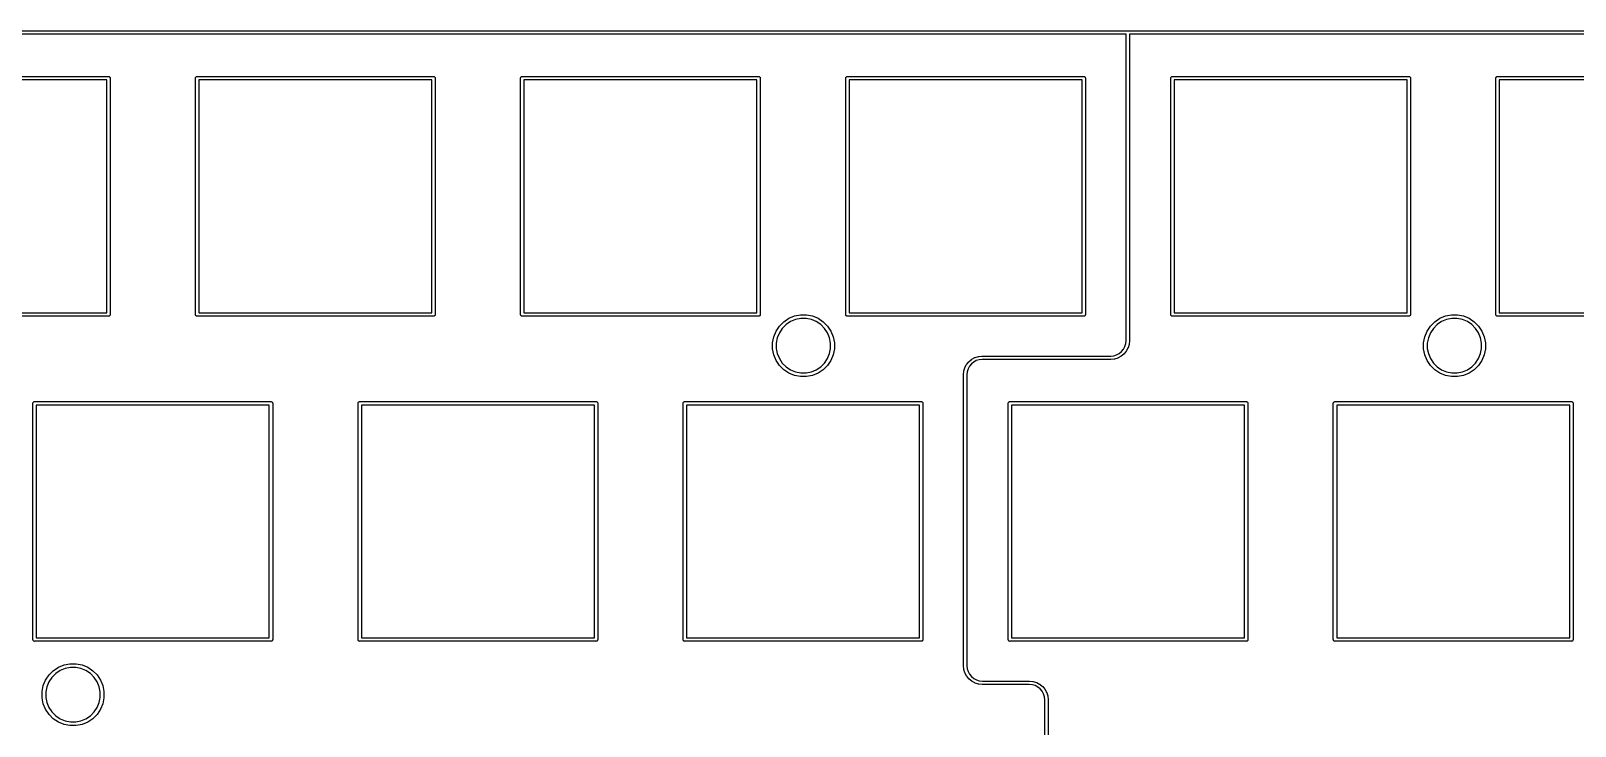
# Model space of a CAD drawing. Header units: centimetres. Extents: x -0.1 to 30.4, y -9.4 to 0.1.
# Drawn here: x 8.7 to 17.75, y -3.95 to 0.13 of the extents above; entities that cross this region are included whole.
import ezdxf

# ---------------------------------------------------------------- set-up
doc = ezdxf.new("R2010")
doc.units = ezdxf.units.CM
doc.header["$MEASUREMENT"] = 0
doc.layers.add('KeyboardPlate v1_BLACK', color=7, linetype='Continuous')

msp = doc.modelspace()

# ---------------------------------------------------------------- linework, layer by layer
at = {"layer": 'KeyboardPlate v1_BLACK'}
for p, q in [((15.1183, 0.10712), (0.283106, 0.10712)), ((0.283205, 0.12712), (15.1278, 0.12712)), ((15.1183, -1.68782), (15.1183, 0.10712)), ((15.1278, 0.12712), (15.1283, 0.127168)), ((15.1283, 0.127168), (15.1288, 0.12712)), ((15.1288, 0.12712), (29.9777, 0.12712)), ((29.9778, 0.10712), (15.1383, 0.10712)), ((15.1383, 0.10712), (15.1383, -1.6888)), ((7.77089, -0.14035), (9.15481, -0.14035)), ((9.1453, -0.16035), (7.7804, -0.16035)), ((9.1453, -1.52525), (9.1453, -0.16035)), ((9.15481, -0.14035), (9.1553, -0.140302)), ((9.1553, -0.140302), (9.15579, -0.14035)), ((9.15579, -0.14035), (9.15726, -0.140495)), ((9.15726, -0.140495), (9.15915, -0.141067)), ((9.15915, -0.141067), (9.16089, -0.141995)), ((9.16089, -0.141995), (9.16241, -0.143245)), ((9.16241, -0.143245), (9.16366, -0.144768)), ((9.16366, -0.144768), (9.16459, -0.146505)), ((9.16459, -0.146505), (9.16516, -0.14839)), ((9.16516, -0.14839), (9.16535, -0.15035)), ((9.16535, -0.15035), (9.1653, -0.15084)), ((9.1653, -0.15084), (9.1653, -1.53476)), ((9.66536, -0.15035), (9.66555, -0.14839)), ((9.6654, -0.150841), (9.66536, -0.15035)), ((9.6654, -1.53476), (9.6654, -0.150841)), ((9.66555, -0.14839), (9.66612, -0.146505)), ((9.66612, -0.146505), (9.66705, -0.144768)), ((9.66705, -0.144768), (9.6683, -0.143245)), ((9.6683, -0.143245), (9.66982, -0.141995)), ((9.66982, -0.141995), (9.67156, -0.141067)), ((9.67156, -0.141067), (9.67344, -0.140495)), ((9.67344, -0.140495), (9.67491, -0.14035)), ((9.67491, -0.14035), (9.6754, -0.140302)), ((9.6754, -0.140302), (9.67589, -0.14035)), ((9.67589, -0.14035), (11.0598, -0.14035)), ((11.0503, -0.16035), (9.6854, -0.16035)), ((9.6854, -0.16035), (9.6854, -1.52525)), ((11.0503, -1.52525), (11.0503, -0.16035)), ((11.0598, -0.14035), (11.0603, -0.140302)), ((11.0603, -0.140302), (11.0608, -0.14035)), ((11.0608, -0.14035), (11.0623, -0.140495)), ((11.0623, -0.140495), (11.0641, -0.141067)), ((11.0641, -0.141067), (11.0659, -0.141995)), ((11.0659, -0.141995), (11.0674, -0.143245)), ((11.0674, -0.143245), (11.0687, -0.144768)), ((11.0687, -0.144768), (11.0696, -0.146505)), ((11.0696, -0.146505), (11.0702, -0.14839)), ((11.0702, -0.14839), (11.0704, -0.15035)), ((11.0704, -0.15035), (11.0703, -0.15084)), ((11.0703, -0.15084), (11.0703, -1.53476)), ((11.5704, -0.15035), (11.5705, -0.14839)), ((11.5704, -0.150841), (11.5704, -0.15035)), ((11.5704, -1.53476), (11.5704, -0.150841)), ((11.5705, -0.14839), (11.5711, -0.146505)), ((11.5711, -0.146505), (11.572, -0.144768)), ((11.572, -0.144768), (11.5733, -0.143245)), ((11.5733, -0.143245), (11.5748, -0.141995)), ((11.5748, -0.141995), (11.5766, -0.141067)), ((11.5766, -0.141067), (11.5784, -0.140495)), ((11.5784, -0.140495), (11.5799, -0.14035)), ((11.5799, -0.14035), (11.5804, -0.140302)), ((11.5804, -0.140302), (11.5809, -0.14035)), ((11.5809, -0.14035), (12.9648, -0.14035)), ((12.9553, -0.16035), (11.5904, -0.16035)), ((11.5904, -0.16035), (11.5904, -1.52525)), ((12.9553, -1.52525), (12.9553, -0.16035)), ((12.9648, -0.14035), (12.9653, -0.140302)), ((12.9653, -0.140302), (12.9658, -0.14035)), ((12.9658, -0.14035), (12.9673, -0.140495)), ((12.9673, -0.140495), (12.9691, -0.141067)), ((12.9691, -0.141067), (12.9709, -0.141995)), ((12.9709, -0.141995), (12.9724, -0.143245)), ((12.9724, -0.143245), (12.9737, -0.144768)), ((12.9737, -0.144768), (12.9746, -0.146505)), ((12.9746, -0.146505), (12.9752, -0.14839)), ((12.9752, -0.14839), (12.9754, -0.15035)), ((12.9754, -0.15035), (12.9753, -0.15084)), ((12.9753, -0.15084), (12.9753, -1.53476)), ((13.4754, -0.15035), (13.4755, -0.14839)), ((13.4754, -0.150841), (13.4754, -0.15035)), ((13.4754, -1.53476), (13.4754, -0.150841)), ((13.4755, -0.14839), (13.4761, -0.146505)), ((13.4761, -0.146505), (13.477, -0.144768)), ((13.477, -0.144768), (13.4783, -0.143245)), ((13.4783, -0.143245), (13.4798, -0.141995)), ((13.4798, -0.141995), (13.4816, -0.141067)), ((13.4816, -0.141067), (13.4834, -0.140495)), ((13.4834, -0.140495), (13.4849, -0.14035)), ((13.4849, -0.14035), (13.4854, -0.140302)), ((13.4854, -0.140302), (13.4859, -0.14035)), ((13.4859, -0.14035), (14.8698, -0.14035)), ((13.4954, -0.16035), (13.4954, -1.52525)), ((14.8603, -0.16035), (13.4954, -0.16035)), ((14.8603, -1.52525), (14.8603, -0.16035)), ((14.8698, -0.14035), (14.8703, -0.140302)), ((14.8703, -0.140302), (14.8708, -0.14035)), ((14.8708, -0.14035), (14.8723, -0.140495)), ((14.8723, -0.140495), (14.8741, -0.141067)), ((14.8741, -0.141067), (14.8759, -0.141995)), ((14.8759, -0.141995), (14.8774, -0.143245)), ((14.8774, -0.143245), (14.8787, -0.144768)), ((14.8787, -0.144768), (14.8796, -0.146505)), ((14.8796, -0.146505), (14.8802, -0.14839)), ((14.8802, -0.14839), (14.8804, -0.15035)), ((14.8804, -0.15035), (14.8803, -0.15084)), ((14.8803, -0.15084), (14.8803, -1.53476)), ((15.3804, -0.15035), (15.3805, -0.14839)), ((15.3804, -0.150841), (15.3804, -0.15035)), ((15.3804, -1.53476), (15.3804, -0.150841)), ((15.3805, -0.14839), (15.3811, -0.146505)), ((15.3811, -0.146505), (15.382, -0.144768)), ((15.382, -0.144768), (15.3833, -0.143245)), ((15.3833, -0.143245), (15.3848, -0.141995)), ((15.3848, -0.141995), (15.3866, -0.141067)), ((15.3866, -0.141067), (15.3884, -0.140495)), ((15.3884, -0.140495), (15.3899, -0.14035)), ((15.3899, -0.14035), (15.3904, -0.140302)), ((15.3904, -0.140302), (15.3909, -0.14035)), ((15.3909, -0.14035), (16.7748, -0.14035)), ((15.4004, -0.16035), (15.4004, -1.52525)), ((16.7653, -0.16035), (15.4004, -0.16035)), ((16.7653, -1.52525), (16.7653, -0.16035)), ((16.7748, -0.14035), (16.7753, -0.140302)), ((16.7753, -0.140302), (16.7758, -0.14035)), ((16.7758, -0.14035), (16.7773, -0.140495)), ((16.7773, -0.140495), (16.7791, -0.141067)), ((16.7791, -0.141067), (16.7809, -0.141995)), ((16.7809, -0.141995), (16.7824, -0.143245)), ((16.7824, -0.143245), (16.7837, -0.144768)), ((16.7837, -0.144768), (16.7846, -0.146505)), ((16.7846, -0.146505), (16.7852, -0.14839)), ((16.7852, -0.14839), (16.7854, -0.15035)), ((16.7854, -0.15035), (16.7853, -0.15084)), ((16.7853, -0.15084), (16.7853, -1.53476)), ((17.2854, -0.15035), (17.2855, -0.14839)), ((17.2854, -0.150841), (17.2854, -0.15035)), ((17.2854, -1.53476), (17.2854, -0.150841)), ((17.2855, -0.14839), (17.2861, -0.146505)), ((17.2861, -0.146505), (17.287, -0.144768)), ((17.287, -0.144768), (17.2883, -0.143245)), ((17.2883, -0.143245), (17.2898, -0.141995)), ((17.2898, -0.141995), (17.2916, -0.141067)), ((17.2916, -0.141067), (17.2934, -0.140495)), ((17.2934, -0.140495), (17.2949, -0.14035)), ((17.2949, -0.14035), (17.2954, -0.140302)), ((17.2954, -0.140302), (17.2959, -0.14035)), ((17.2959, -0.14035), (18.6798, -0.14035)), ((17.3054, -0.16035), (17.3054, -1.52525)), ((18.6703, -0.16035), (17.3054, -0.16035)), ((7.7804, -1.52525), (9.1453, -1.52525)), ((9.16516, -1.53721), (9.16459, -1.5391)), ((9.16535, -1.53525), (9.16516, -1.53721)), ((9.1653, -1.53476), (9.16535, -1.53525)), ((9.66536, -1.53525), (9.6654, -1.53476)), ((9.66555, -1.53721), (9.66536, -1.53525)), ((9.66612, -1.5391), (9.66555, -1.53721)), ((9.6854, -1.52525), (11.0503, -1.52525)), ((11.0702, -1.53721), (11.0696, -1.5391)), ((11.0704, -1.53525), (11.0702, -1.53721)), ((11.0703, -1.53476), (11.0704, -1.53525)), ((11.5704, -1.53525), (11.5704, -1.53476)), ((11.5705, -1.53721), (11.5704, -1.53525)), ((11.5711, -1.5391), (11.5705, -1.53721)), ((11.5904, -1.52525), (12.9553, -1.52525)), ((12.9752, -1.53721), (12.9746, -1.5391)), ((12.9754, -1.53525), (12.9752, -1.53721)), ((12.9753, -1.53476), (12.9754, -1.53525)), ((13.1751, -1.54372), (13.2101, -1.53676)), ((13.2101, -1.53676), (13.2458, -1.53676)), ((13.2458, -1.53676), (13.2807, -1.54372)), ((13.4754, -1.53525), (13.4754, -1.53476)), ((13.4755, -1.53721), (13.4754, -1.53525)), ((13.4761, -1.5391), (13.4755, -1.53721)), ((13.4954, -1.52525), (14.8603, -1.52525)), ((14.8802, -1.53721), (14.8796, -1.5391)), ((14.8804, -1.53525), (14.8802, -1.53721)), ((14.8803, -1.53476), (14.8804, -1.53525)), ((15.3804, -1.53525), (15.3804, -1.53476)), ((15.3805, -1.53721), (15.3804, -1.53525)), ((15.3811, -1.5391), (15.3805, -1.53721)), ((15.4004, -1.52525), (16.7653, -1.52525)), ((16.7852, -1.53721), (16.7846, -1.5391)), ((16.7854, -1.53525), (16.7852, -1.53721)), ((16.7853, -1.53476), (16.7854, -1.53525)), ((16.9901, -1.54372), (17.0251, -1.53676)), ((17.0251, -1.53676), (17.0608, -1.53676)), ((17.0608, -1.53676), (17.0957, -1.54372)), ((17.2854, -1.53525), (17.2854, -1.53476)), ((17.2855, -1.53721), (17.2854, -1.53525)), ((17.2861, -1.5391), (17.2855, -1.53721)), ((17.3054, -1.52525), (18.6703, -1.52525)), ((9.15481, -1.54525), (7.77089, -1.54525)), ((9.1553, -1.5453), (9.15481, -1.54525)), ((9.15579, -1.54525), (9.1553, -1.5453)), ((9.15726, -1.54511), (9.15579, -1.54525)), ((9.15915, -1.54453), (9.15726, -1.54511)), ((9.16089, -1.5436), (9.15915, -1.54453)), ((9.16241, -1.54236), (9.16089, -1.5436)), ((9.16366, -1.54083), (9.16241, -1.54236)), ((9.16459, -1.5391), (9.16366, -1.54083)), ((9.66705, -1.54083), (9.66612, -1.5391)), ((9.6683, -1.54236), (9.66705, -1.54083)), ((9.66982, -1.5436), (9.6683, -1.54236)), ((9.67156, -1.54453), (9.66982, -1.5436)), ((9.67344, -1.54511), (9.67156, -1.54453)), ((9.6754, -1.5453), (9.67344, -1.54511)), ((9.67589, -1.54525), (9.6754, -1.5453)), ((11.0598, -1.54525), (9.67589, -1.54525)), ((11.0603, -1.5453), (11.0598, -1.54525)), ((11.0608, -1.54525), (11.0603, -1.5453)), ((11.0623, -1.54511), (11.0608, -1.54525)), ((11.0641, -1.54453), (11.0623, -1.54511)), ((11.0659, -1.5436), (11.0641, -1.54453)), ((11.0674, -1.54236), (11.0659, -1.5436)), ((11.0687, -1.54083), (11.0674, -1.54236)), ((11.0696, -1.5391), (11.0687, -1.54083)), ((11.572, -1.54083), (11.5711, -1.5391)), ((11.5733, -1.54236), (11.572, -1.54083)), ((11.5748, -1.5436), (11.5733, -1.54236)), ((11.5766, -1.54453), (11.5748, -1.5436)), ((11.5784, -1.54511), (11.5766, -1.54453)), ((11.5804, -1.5453), (11.5784, -1.54511)), ((11.5809, -1.54525), (11.5804, -1.5453)), ((12.9648, -1.54525), (11.5809, -1.54525)), ((12.9653, -1.5453), (12.9648, -1.54525)), ((12.9658, -1.54525), (12.9653, -1.5453)), ((12.9673, -1.54511), (12.9658, -1.54525)), ((12.9691, -1.54453), (12.9673, -1.54511)), ((12.9709, -1.5436), (12.9691, -1.54453)), ((12.9724, -1.54236), (12.9709, -1.5436)), ((12.9737, -1.54083), (12.9724, -1.54236)), ((12.9746, -1.5391), (12.9737, -1.54083)), ((13.0674, -1.63209), (13.0872, -1.60242)), ((13.1042, -1.61638), (13.0868, -1.64246)), ((13.0872, -1.60242), (13.1125, -1.57719)), ((13.1264, -1.5942), (13.1042, -1.61638)), ((13.1125, -1.57719), (13.1421, -1.55737)), ((13.1525, -1.57677), (13.1264, -1.5942)), ((13.1421, -1.55737), (13.1751, -1.54372)), ((13.1815, -1.56477), (13.1525, -1.57677)), ((13.2122, -1.55865), (13.1815, -1.56477)), ((13.2436, -1.55865), (13.2122, -1.55865)), ((13.2744, -1.56477), (13.2436, -1.55865)), ((13.3033, -1.57677), (13.2744, -1.56477)), ((13.2807, -1.54372), (13.3137, -1.55737)), ((13.3294, -1.5942), (13.3033, -1.57677)), ((13.3137, -1.55737), (13.3434, -1.57719)), ((13.3516, -1.61638), (13.3294, -1.5942)), ((13.3434, -1.57719), (13.3686, -1.60242)), ((13.369, -1.64246), (13.3516, -1.61638)), ((13.3686, -1.60242), (13.3884, -1.63209)), ((13.477, -1.54083), (13.4761, -1.5391)), ((13.4783, -1.54236), (13.477, -1.54083)), ((13.4798, -1.5436), (13.4783, -1.54236)), ((13.4816, -1.54453), (13.4798, -1.5436)), ((13.4834, -1.54511), (13.4816, -1.54453)), ((13.4854, -1.5453), (13.4834, -1.54511)), ((13.4859, -1.54525), (13.4854, -1.5453)), ((14.8698, -1.54525), (13.4859, -1.54525)), ((14.8703, -1.5453), (14.8698, -1.54525)), ((14.8708, -1.54525), (14.8703, -1.5453)), ((14.8723, -1.54511), (14.8708, -1.54525)), ((14.8741, -1.54453), (14.8723, -1.54511)), ((14.8759, -1.5436), (14.8741, -1.54453)), ((14.8774, -1.54236), (14.8759, -1.5436)), ((14.8787, -1.54083), (14.8774, -1.54236)), ((14.8796, -1.5391), (14.8787, -1.54083)), ((15.382, -1.54083), (15.3811, -1.5391)), ((15.3833, -1.54236), (15.382, -1.54083)), ((15.3848, -1.5436), (15.3833, -1.54236)), ((15.3866, -1.54453), (15.3848, -1.5436)), ((15.3884, -1.54511), (15.3866, -1.54453)), ((15.3904, -1.5453), (15.3884, -1.54511)), ((15.3909, -1.54525), (15.3904, -1.5453)), ((16.7748, -1.54525), (15.3909, -1.54525)), ((16.7753, -1.5453), (16.7748, -1.54525)), ((16.7758, -1.54525), (16.7753, -1.5453)), ((16.7773, -1.54511), (16.7758, -1.54525)), ((16.7791, -1.54453), (16.7773, -1.54511)), ((16.7809, -1.5436), (16.7791, -1.54453)), ((16.7824, -1.54236), (16.7809, -1.5436)), ((16.7837, -1.54083), (16.7824, -1.54236)), ((16.7846, -1.5391), (16.7837, -1.54083)), ((16.8824, -1.63209), (16.9022, -1.60242)), ((16.9192, -1.61638), (16.9018, -1.64246)), ((16.9022, -1.60242), (16.9275, -1.57719)), ((16.9414, -1.5942), (16.9192, -1.61638)), ((16.9275, -1.57719), (16.9571, -1.55737)), ((16.9675, -1.57677), (16.9414, -1.5942)), ((16.9571, -1.55737), (16.9901, -1.54372)), ((16.9965, -1.56477), (16.9675, -1.57677)), ((17.0272, -1.55865), (16.9965, -1.56477)), ((17.0586, -1.55865), (17.0272, -1.55865)), ((17.0894, -1.56477), (17.0586, -1.55865)), ((17.1183, -1.57677), (17.0894, -1.56477)), ((17.0957, -1.54372), (17.1287, -1.55737)), ((17.1444, -1.5942), (17.1183, -1.57677)), ((17.1287, -1.55737), (17.1584, -1.57719)), ((17.1666, -1.61638), (17.1444, -1.5942)), ((17.1584, -1.57719), (17.1836, -1.60242)), ((17.184, -1.64246), (17.1666, -1.61638)), ((17.1836, -1.60242), (17.2034, -1.63209)), ((17.287, -1.54083), (17.2861, -1.5391)), ((17.2883, -1.54236), (17.287, -1.54083)), ((17.2898, -1.5436), (17.2883, -1.54236)), ((17.2916, -1.54453), (17.2898, -1.5436)), ((17.2934, -1.54511), (17.2916, -1.54453)), ((17.2954, -1.5453), (17.2934, -1.54511)), ((17.2959, -1.54525), (17.2954, -1.5453)), ((18.6798, -1.54525), (17.2959, -1.54525)), ((13.0468, -1.70004), (13.0537, -1.66505)), ((13.0468, -1.73572), (13.0468, -1.70004)), ((13.0537, -1.66505), (13.0674, -1.63209)), ((13.0748, -1.67143), (13.0687, -1.7022)), ((13.0687, -1.7022), (13.0687, -1.73356)), ((13.0868, -1.64246), (13.0748, -1.67143)), ((13.381, -1.67143), (13.369, -1.64246)), ((13.3871, -1.7022), (13.381, -1.67143)), ((13.3871, -1.73356), (13.3871, -1.7022)), ((13.3884, -1.63209), (13.4021, -1.66505)), ((13.4021, -1.66505), (13.409, -1.70004)), ((13.409, -1.70004), (13.409, -1.73572)), ((15.1115, -1.72259), (15.1166, -1.70578)), ((15.1166, -1.70578), (15.1183, -1.68782)), ((15.136, -1.71062), (15.1304, -1.72931)), ((15.1362, -1.70973), (15.136, -1.71062)), ((15.1364, -1.70885), (15.1362, -1.70973)), ((15.1383, -1.68929), (15.1364, -1.70871)), ((15.1364, -1.70871), (15.1364, -1.70885)), ((15.1383, -1.6888), (15.1383, -1.68928)), ((15.1383, -1.68928), (15.1383, -1.68929)), ((16.8618, -1.70004), (16.8687, -1.66505)), ((16.8618, -1.73572), (16.8618, -1.70004)), ((16.8687, -1.66505), (16.8824, -1.63209)), ((16.8898, -1.67143), (16.8837, -1.7022)), ((16.8837, -1.7022), (16.8837, -1.73356)), ((16.9018, -1.64246), (16.8898, -1.67143)), ((17.196, -1.67143), (17.184, -1.64246)), ((17.2021, -1.7022), (17.196, -1.67143)), ((17.2021, -1.73356), (17.2021, -1.7022)), ((17.2034, -1.63209), (17.2171, -1.66505)), ((17.2171, -1.66505), (17.224, -1.70004)), ((17.224, -1.70004), (17.224, -1.73572)), ((13.0537, -1.77071), (13.0468, -1.73572)), ((13.0674, -1.80367), (13.0537, -1.77071)), ((13.0872, -1.83334), (13.0674, -1.80367)), ((13.0687, -1.73356), (13.0748, -1.76433)), ((13.0748, -1.76433), (13.0868, -1.7933)), ((13.0868, -1.7933), (13.1042, -1.81938)), ((13.3516, -1.81938), (13.369, -1.7933)), ((13.3884, -1.80367), (13.3686, -1.83334)), ((13.369, -1.7933), (13.381, -1.76433)), ((13.381, -1.76433), (13.3871, -1.73356)), ((13.4021, -1.77071), (13.3884, -1.80367)), ((13.409, -1.73572), (13.4021, -1.77071)), ((14.1985, -1.81014), (14.2135, -1.7977)), ((14.2135, -1.7977), (14.2136, -1.79761)), ((14.2136, -1.79761), (14.2144, -1.79712)), ((14.2144, -1.79712), (14.2152, -1.79661)), ((14.2152, -1.79661), (14.2323, -1.78733)), ((14.241, -1.80539), (14.2255, -1.81374)), ((14.2323, -1.78733), (14.2324, -1.78726)), ((14.2324, -1.78726), (14.2333, -1.78692)), ((14.2333, -1.78692), (14.2341, -1.78657)), ((14.2341, -1.78657), (14.2528, -1.7808)), ((14.2577, -1.8002), (14.241, -1.80539)), ((14.2528, -1.7808), (14.2529, -1.78076)), ((14.2529, -1.78076), (14.2538, -1.78059)), ((14.2538, -1.78059), (14.2547, -1.78041)), ((14.2547, -1.78041), (14.2741, -1.77837)), ((14.2757, -1.79831), (14.2577, -1.8002)), ((14.2741, -1.77837), (14.2742, -1.77835)), ((14.2742, -1.77835), (14.2747, -1.77836)), ((14.2747, -1.77836), (14.2751, -1.77831)), ((14.2751, -1.77831), (14.2753, -1.77831)), ((14.2753, -1.77831), (15.0283, -1.77831)), ((14.2753, -1.77831), (14.2753, -1.77831)), ((14.2758, -1.79831), (14.2757, -1.79831)), ((15.0288, -1.79831), (14.2758, -1.79831)), ((15.0283, -1.77831), (15.0285, -1.77831)), ((15.0285, -1.77831), (15.0464, -1.77642)), ((15.0291, -1.79831), (15.0288, -1.79831)), ((15.0288, -1.79831), (15.0288, -1.79831)), ((15.0295, -1.79826), (15.0291, -1.79831)), ((15.0299, -1.79827), (15.0295, -1.79826)), ((15.0301, -1.79825), (15.0299, -1.79827)), ((15.0495, -1.79621), (15.0301, -1.79825)), ((15.0464, -1.77642), (15.0632, -1.77123)), ((15.0504, -1.79603), (15.0495, -1.79621)), ((15.0513, -1.79586), (15.0504, -1.79603)), ((15.0514, -1.79582), (15.0513, -1.79586)), ((15.07, -1.79005), (15.0514, -1.79582)), ((15.0632, -1.77123), (15.0786, -1.76288)), ((15.0709, -1.7897), (15.07, -1.79005)), ((15.0717, -1.78936), (15.0709, -1.7897)), ((15.0718, -1.78929), (15.0717, -1.78936)), ((15.089, -1.78001), (15.0718, -1.78929)), ((15.0718, -1.78929), (15.0718, -1.78929)), ((15.0718, -1.78929), (15.0718, -1.78929)), ((15.0786, -1.76288), (15.0922, -1.75169)), ((15.0898, -1.7795), (15.089, -1.78001)), ((15.0905, -1.77901), (15.0898, -1.7795)), ((15.0906, -1.77892), (15.0905, -1.77901)), ((15.1057, -1.76648), (15.0906, -1.77892)), ((15.0922, -1.75169), (15.1032, -1.73809)), ((15.1032, -1.73809), (15.1115, -1.72259)), ((15.1063, -1.76583), (15.1057, -1.76648)), ((15.1069, -1.7652), (15.1063, -1.76583)), ((15.107, -1.76509), (15.1069, -1.7652)), ((15.1194, -1.74997), (15.107, -1.76509)), ((15.107, -1.76509), (15.107, -1.76509)), ((15.107, -1.76509), (15.107, -1.76509)), ((15.1199, -1.74922), (15.1194, -1.74997)), ((15.1204, -1.74847), (15.1199, -1.74922)), ((15.1296, -1.73111), (15.1204, -1.74834)), ((15.1204, -1.74834), (15.1204, -1.74834)), ((15.1204, -1.74834), (15.1204, -1.74834)), ((15.1204, -1.74834), (15.1204, -1.74847)), ((15.13, -1.73027), (15.1296, -1.73111)), ((15.1303, -1.72944), (15.13, -1.73027)), ((15.1304, -1.72931), (15.1303, -1.72944)), ((16.8687, -1.77071), (16.8618, -1.73572)), ((16.8824, -1.80367), (16.8687, -1.77071)), ((16.9022, -1.83334), (16.8824, -1.80367)), ((16.8837, -1.73356), (16.8898, -1.76433)), ((16.8898, -1.76433), (16.9018, -1.7933)), ((16.9018, -1.7933), (16.9192, -1.81938)), ((17.1666, -1.81938), (17.184, -1.7933)), ((17.2034, -1.80367), (17.1836, -1.83334)), ((17.184, -1.7933), (17.196, -1.76433)), ((17.196, -1.76433), (17.2021, -1.73356)), ((17.2171, -1.77071), (17.2034, -1.80367)), ((17.224, -1.73572), (17.2171, -1.77071)), ((13.1125, -1.85857), (13.0872, -1.83334)), ((13.1042, -1.81938), (13.1264, -1.84156)), ((13.1421, -1.87839), (13.1125, -1.85857)), ((13.1264, -1.84156), (13.1525, -1.85899)), ((13.1751, -1.89204), (13.1421, -1.87839)), ((13.1525, -1.85899), (13.1815, -1.87099)), ((13.2101, -1.899), (13.1751, -1.89204)), ((13.1815, -1.87099), (13.2122, -1.87711)), ((13.2458, -1.899), (13.2101, -1.899)), ((13.2122, -1.87711), (13.2436, -1.87711)), ((13.2436, -1.87711), (13.2744, -1.87099)), ((13.2807, -1.89204), (13.2458, -1.899)), ((13.2744, -1.87099), (13.3033, -1.85899)), ((13.3137, -1.87839), (13.2807, -1.89204)), ((13.3033, -1.85899), (13.3294, -1.84156)), ((13.3434, -1.85857), (13.3137, -1.87839)), ((13.3294, -1.84156), (13.3516, -1.81938)), ((13.3686, -1.83334), (13.3434, -1.85857)), ((14.1658, -1.88782), (14.1659, -1.88734)), ((14.1658, -3.59352), (14.1658, -1.88782)), ((14.1659, -1.88733), (14.1678, -1.86791)), ((14.1659, -1.88734), (14.1659, -1.88733)), ((14.1678, -1.86777), (14.168, -1.86689)), ((14.1678, -1.86791), (14.1678, -1.86777)), ((14.168, -1.86689), (14.1682, -1.866)), ((14.1682, -1.866), (14.1738, -1.84731)), ((14.1738, -1.84718), (14.1742, -1.84635)), ((14.1738, -1.84731), (14.1738, -1.84718)), ((14.1742, -1.84635), (14.1745, -1.84551)), ((14.1745, -1.84551), (14.1837, -1.82828)), ((14.1837, -1.82828), (14.1838, -1.82815)), ((14.1837, -1.82828), (14.1837, -1.82828)), ((14.1837, -1.82828), (14.1837, -1.82828)), ((14.1838, -1.82815), (14.1843, -1.82741)), ((14.1843, -1.82741), (14.1848, -1.82665)), ((14.1848, -1.82665), (14.1971, -1.81153)), ((14.1876, -1.87084), (14.1858, -1.8888)), ((14.1858, -1.8888), (14.1858, -3.59302)), ((14.1927, -1.85403), (14.1876, -1.87084)), ((14.2009, -1.83853), (14.1927, -1.85403)), ((14.1971, -1.81153), (14.1972, -1.81142)), ((14.1971, -1.81153), (14.1971, -1.81153)), ((14.1971, -1.81153), (14.1971, -1.81153)), ((14.1972, -1.81142), (14.1979, -1.81079)), ((14.1979, -1.81079), (14.1985, -1.81014)), ((14.212, -1.82493), (14.2009, -1.83853)), ((14.2255, -1.81374), (14.212, -1.82493)), ((16.9275, -1.85857), (16.9022, -1.83334)), ((16.9192, -1.81938), (16.9414, -1.84156)), ((16.9571, -1.87839), (16.9275, -1.85857)), ((16.9414, -1.84156), (16.9675, -1.85899)), ((16.9901, -1.89204), (16.9571, -1.87839)), ((16.9675, -1.85899), (16.9965, -1.87099)), ((17.0251, -1.899), (16.9901, -1.89204)), ((16.9965, -1.87099), (17.0272, -1.87711)), ((17.0608, -1.899), (17.0251, -1.899)), ((17.0272, -1.87711), (17.0586, -1.87711)), ((17.0586, -1.87711), (17.0894, -1.87099)), ((17.0957, -1.89204), (17.0608, -1.899)), ((17.0894, -1.87099), (17.1183, -1.85899)), ((17.1287, -1.87839), (17.0957, -1.89204)), ((17.1183, -1.85899), (17.1444, -1.84156)), ((17.1584, -1.85857), (17.1287, -1.87839)), ((17.1444, -1.84156), (17.1666, -1.81938)), ((17.1836, -1.83334), (17.1584, -1.85857)), ((8.71286, -2.05535), (8.71305, -2.05339)), ((8.7129, -2.05584), (8.71286, -2.05535)), ((8.7129, -3.43976), (8.7129, -2.05584)), ((8.71305, -2.05339), (8.71362, -2.0515)), ((8.71362, -2.0515), (8.71455, -2.04977)), ((8.71455, -2.04977), (8.7158, -2.04824)), ((8.7158, -2.04824), (8.71732, -2.047)), ((8.71732, -2.047), (8.71906, -2.04607)), ((8.71906, -2.04607), (8.72094, -2.04549)), ((8.72094, -2.04549), (8.72241, -2.04535)), ((8.72241, -2.04535), (8.7229, -2.0453)), ((8.7229, -2.0453), (8.72339, -2.04535)), ((8.72339, -2.04535), (10.1073, -2.04535)), ((8.7329, -2.06535), (8.7329, -3.43025)), ((10.0978, -2.06535), (8.7329, -2.06535)), ((10.0978, -3.43025), (10.0978, -2.06535)), ((10.1073, -2.04535), (10.1078, -2.0453)), ((10.1078, -2.0453), (10.1083, -2.04535)), ((10.1083, -2.04535), (10.1098, -2.04549)), ((10.1098, -2.04549), (10.1116, -2.04607)), ((10.1116, -2.04607), (10.1134, -2.047)), ((10.1134, -2.047), (10.1149, -2.04824)), ((10.1149, -2.04824), (10.1162, -2.04977)), ((10.1162, -2.04977), (10.1171, -2.0515)), ((10.1171, -2.0515), (10.1177, -2.05339)), ((10.1177, -2.05339), (10.1179, -2.05535)), ((10.1179, -2.05535), (10.1178, -2.05584)), ((10.1178, -2.05584), (10.1178, -3.43976)), ((10.6179, -2.05535), (10.618, -2.05339)), ((10.6179, -2.05584), (10.6179, -2.05535)), ((10.6179, -3.43976), (10.6179, -2.05584)), ((10.618, -2.05339), (10.6186, -2.0515)), ((10.6186, -2.0515), (10.6195, -2.04977)), ((10.6195, -2.04977), (10.6208, -2.04824)), ((10.6208, -2.04824), (10.6223, -2.047)), ((10.6223, -2.047), (10.6241, -2.04607)), ((10.6241, -2.04607), (10.6259, -2.04549)), ((10.6259, -2.04549), (10.6274, -2.04535)), ((10.6274, -2.04535), (10.6279, -2.0453)), ((10.6279, -2.0453), (10.6284, -2.04535)), ((10.6284, -2.04535), (12.0123, -2.04535)), ((12.0028, -2.06535), (10.6379, -2.06535)), ((10.6379, -2.06535), (10.6379, -3.43025)), ((12.0028, -3.43025), (12.0028, -2.06535)), ((12.0123, -2.04535), (12.0128, -2.0453)), ((12.0128, -2.0453), (12.0133, -2.04535)), ((12.0133, -2.04535), (12.0148, -2.04549)), ((12.0148, -2.04549), (12.0166, -2.04607)), ((12.0166, -2.04607), (12.0184, -2.047)), ((12.0184, -2.047), (12.0199, -2.04824)), ((12.0199, -2.04824), (12.0212, -2.04977)), ((12.0212, -2.04977), (12.0221, -2.0515)), ((12.0221, -2.0515), (12.0227, -2.05339)), ((12.0227, -2.05339), (12.0229, -2.05535)), ((12.0229, -2.05535), (12.0228, -2.05584)), ((12.0228, -2.05584), (12.0228, -3.43976)), ((12.5229, -2.05535), (12.523, -2.05339)), ((12.5229, -2.05584), (12.5229, -2.05535)), ((12.5229, -3.43976), (12.5229, -2.05584)), ((12.523, -2.05339), (12.5236, -2.0515)), ((12.5236, -2.0515), (12.5245, -2.04977)), ((12.5245, -2.04977), (12.5258, -2.04824)), ((12.5258, -2.04824), (12.5273, -2.047)), ((12.5273, -2.047), (12.5291, -2.04607)), ((12.5291, -2.04607), (12.5309, -2.04549)), ((12.5309, -2.04549), (12.5324, -2.04535)), ((12.5324, -2.04535), (12.5329, -2.0453)), ((12.5329, -2.0453), (12.5334, -2.04535)), ((12.5334, -2.04535), (13.9173, -2.04535)), ((12.5429, -2.06535), (12.5429, -3.43025)), ((13.9078, -2.06535), (12.5429, -2.06535)), ((13.9078, -3.43025), (13.9078, -2.06535)), ((13.9173, -2.04535), (13.9178, -2.0453)), ((13.9178, -2.0453), (13.9183, -2.04535)), ((13.9183, -2.04535), (13.9198, -2.04549)), ((13.9198, -2.04549), (13.9216, -2.04607)), ((13.9216, -2.04607), (13.9234, -2.047)), ((13.9234, -2.047), (13.9249, -2.04824)), ((13.9249, -2.04824), (13.9262, -2.04977)), ((13.9262, -2.04977), (13.9271, -2.0515)), ((13.9271, -2.0515), (13.9277, -2.05339)), ((13.9277, -2.05339), (13.9279, -2.05535)), ((13.9279, -2.05535), (13.9278, -2.05584)), ((13.9278, -2.05584), (13.9278, -3.43976)), ((14.4279, -2.05535), (14.428, -2.05339)), ((14.4279, -2.05584), (14.4279, -2.05535)), ((14.4279, -3.43976), (14.4279, -2.05584)), ((14.428, -2.05339), (14.4286, -2.0515)), ((14.4286, -2.0515), (14.4295, -2.04977)), ((14.4295, -2.04977), (14.4308, -2.04824)), ((14.4308, -2.04824), (14.4323, -2.047)), ((14.4323, -2.047), (14.4341, -2.04607)), ((14.4341, -2.04607), (14.4359, -2.04549)), ((14.4359, -2.04549), (14.4374, -2.04535)), ((14.4374, -2.04535), (14.4379, -2.0453)), ((14.4379, -2.0453), (14.4384, -2.04535)), ((14.4384, -2.04535), (15.8223, -2.04535)), ((15.8128, -2.06535), (14.4479, -2.06535)), ((14.4479, -2.06535), (14.4479, -3.43025)), ((15.8128, -3.43025), (15.8128, -2.06535)), ((15.8223, -2.04535), (15.8228, -2.0453)), ((15.8228, -2.0453), (15.8233, -2.04535)), ((15.8233, -2.04535), (15.8248, -2.04549)), ((15.8248, -2.04549), (15.8266, -2.04607)), ((15.8266, -2.04607), (15.8284, -2.047)), ((15.8284, -2.047), (15.8299, -2.04824)), ((15.8299, -2.04824), (15.8312, -2.04977)), ((15.8312, -2.04977), (15.8321, -2.0515)), ((15.8321, -2.0515), (15.8327, -2.05339)), ((15.8327, -2.05339), (15.8329, -2.05535)), ((15.8329, -2.05535), (15.8328, -2.05584)), ((15.8328, -2.05584), (15.8328, -3.43976)), ((16.3329, -2.05535), (16.333, -2.05339)), ((16.3329, -2.05584), (16.3329, -2.05535)), ((16.3329, -3.43976), (16.3329, -2.05584)), ((16.333, -2.05339), (16.3336, -2.0515)), ((16.3336, -2.0515), (16.3345, -2.04977)), ((16.3345, -2.04977), (16.3358, -2.04824)), ((16.3358, -2.04824), (16.3373, -2.047)), ((16.3373, -2.047), (16.3391, -2.04607)), ((16.3391, -2.04607), (16.3409, -2.04549)), ((16.3409, -2.04549), (16.3424, -2.04535)), ((16.3424, -2.04535), (16.3429, -2.0453)), ((16.3429, -2.0453), (16.3434, -2.04535)), ((16.3434, -2.04535), (17.7273, -2.04535)), ((17.7178, -2.06535), (16.3529, -2.06535)), ((16.3529, -2.06535), (16.3529, -3.43025)), ((17.7178, -3.43025), (17.7178, -2.06535)), ((17.7273, -2.04535), (17.7278, -2.0453)), ((17.7278, -2.0453), (17.7283, -2.04535)), ((17.7283, -2.04535), (17.7298, -2.04549)), ((17.7298, -2.04549), (17.7316, -2.04607)), ((17.7316, -2.04607), (17.7334, -2.047)), ((17.7334, -2.047), (17.7349, -2.04824)), ((17.7349, -2.04824), (17.7362, -2.04977)), ((17.7362, -2.04977), (17.7371, -2.0515)), ((17.7371, -2.0515), (17.7377, -2.05339)), ((17.7377, -2.05339), (17.7379, -2.05535)), ((17.7379, -2.05535), (17.7378, -2.05584)), ((17.7378, -2.05584), (17.7378, -3.43976)), ((8.7329, -3.43025), (10.0978, -3.43025)), ((10.6379, -3.43025), (12.0028, -3.43025)), ((12.5429, -3.43025), (13.9078, -3.43025)), ((14.4479, -3.43025), (15.8128, -3.43025)), ((16.3529, -3.43025), (17.7178, -3.43025)), ((8.71286, -3.44025), (8.7129, -3.43976)), ((8.71305, -3.44221), (8.71286, -3.44025)), ((8.71362, -3.4441), (8.71305, -3.44221)), ((8.71455, -3.44583), (8.71362, -3.4441)), ((8.7158, -3.44736), (8.71455, -3.44583)), ((8.71732, -3.4486), (8.7158, -3.44736)), ((8.71906, -3.44953), (8.71732, -3.4486)), ((8.72094, -3.45011), (8.71906, -3.44953)), ((8.7229, -3.4503), (8.72094, -3.45011)), ((8.72339, -3.45025), (8.7229, -3.4503)), ((10.1073, -3.45025), (8.72339, -3.45025)), ((10.1078, -3.4503), (10.1073, -3.45025)), ((10.1083, -3.45025), (10.1078, -3.4503)), ((10.1098, -3.45011), (10.1083, -3.45025)), ((10.1116, -3.44953), (10.1098, -3.45011)), ((10.1134, -3.4486), (10.1116, -3.44953)), ((10.1149, -3.44736), (10.1134, -3.4486)), ((10.1162, -3.44583), (10.1149, -3.44736)), ((10.1171, -3.4441), (10.1162, -3.44583)), ((10.1177, -3.44221), (10.1171, -3.4441)), ((10.1179, -3.44025), (10.1177, -3.44221)), ((10.1178, -3.43976), (10.1179, -3.44025)), ((10.6179, -3.44025), (10.6179, -3.43976)), ((10.618, -3.44221), (10.6179, -3.44025)), ((10.6186, -3.4441), (10.618, -3.44221)), ((10.6195, -3.44583), (10.6186, -3.4441)), ((10.6208, -3.44736), (10.6195, -3.44583)), ((10.6223, -3.4486), (10.6208, -3.44736)), ((10.6241, -3.44953), (10.6223, -3.4486)), ((10.6259, -3.45011), (10.6241, -3.44953)), ((10.6279, -3.4503), (10.6259, -3.45011)), ((10.6284, -3.45025), (10.6279, -3.4503)), ((12.0123, -3.45025), (10.6284, -3.45025)), ((12.0128, -3.4503), (12.0123, -3.45025)), ((12.0133, -3.45025), (12.0128, -3.4503)), ((12.0148, -3.45011), (12.0133, -3.45025)), ((12.0166, -3.44953), (12.0148, -3.45011)), ((12.0184, -3.4486), (12.0166, -3.44953)), ((12.0199, -3.44736), (12.0184, -3.4486)), ((12.0212, -3.44583), (12.0199, -3.44736)), ((12.0221, -3.4441), (12.0212, -3.44583)), ((12.0227, -3.44221), (12.0221, -3.4441)), ((12.0229, -3.44025), (12.0227, -3.44221)), ((12.0228, -3.43976), (12.0229, -3.44025)), ((12.5229, -3.44025), (12.5229, -3.43976)), ((12.523, -3.44221), (12.5229, -3.44025)), ((12.5236, -3.4441), (12.523, -3.44221)), ((12.5245, -3.44583), (12.5236, -3.4441)), ((12.5258, -3.44736), (12.5245, -3.44583)), ((12.5273, -3.4486), (12.5258, -3.44736)), ((12.5291, -3.44953), (12.5273, -3.4486)), ((12.5309, -3.45011), (12.5291, -3.44953)), ((12.5329, -3.4503), (12.5309, -3.45011)), ((12.5334, -3.45025), (12.5329, -3.4503)), ((13.9173, -3.45025), (12.5334, -3.45025)), ((13.9178, -3.4503), (13.9173, -3.45025)), ((13.9183, -3.45025), (13.9178, -3.4503)), ((13.9198, -3.45011), (13.9183, -3.45025)), ((13.9216, -3.44953), (13.9198, -3.45011)), ((13.9234, -3.4486), (13.9216, -3.44953)), ((13.9249, -3.44736), (13.9234, -3.4486)), ((13.9262, -3.44583), (13.9249, -3.44736)), ((13.9271, -3.4441), (13.9262, -3.44583)), ((13.9277, -3.44221), (13.9271, -3.4441)), ((13.9279, -3.44025), (13.9277, -3.44221)), ((13.9278, -3.43976), (13.9279, -3.44025)), ((14.4279, -3.44025), (14.4279, -3.43976)), ((14.428, -3.44221), (14.4279, -3.44025)), ((14.4286, -3.4441), (14.428, -3.44221)), ((14.4295, -3.44583), (14.4286, -3.4441)), ((14.4308, -3.44736), (14.4295, -3.44583)), ((14.4323, -3.4486), (14.4308, -3.44736)), ((14.4341, -3.44953), (14.4323, -3.4486)), ((14.4359, -3.45011), (14.4341, -3.44953)), ((14.4379, -3.4503), (14.4359, -3.45011)), ((14.4384, -3.45025), (14.4379, -3.4503)), ((15.8223, -3.45025), (14.4384, -3.45025)), ((15.8228, -3.4503), (15.8223, -3.45025)), ((15.8233, -3.45025), (15.8228, -3.4503)), ((15.8248, -3.45011), (15.8233, -3.45025)), ((15.8266, -3.44953), (15.8248, -3.45011)), ((15.8284, -3.4486), (15.8266, -3.44953)), ((15.8299, -3.44736), (15.8284, -3.4486)), ((15.8312, -3.44583), (15.8299, -3.44736)), ((15.8321, -3.4441), (15.8312, -3.44583)), ((15.8327, -3.44221), (15.8321, -3.4441)), ((15.8329, -3.44025), (15.8327, -3.44221)), ((15.8328, -3.43976), (15.8329, -3.44025)), ((16.3329, -3.44025), (16.3329, -3.43976)), ((16.333, -3.44221), (16.3329, -3.44025)), ((16.3336, -3.4441), (16.333, -3.44221)), ((16.3345, -3.44583), (16.3336, -3.4441)), ((16.3358, -3.44736), (16.3345, -3.44583)), ((16.3373, -3.4486), (16.3358, -3.44736)), ((16.3391, -3.44953), (16.3373, -3.4486)), ((16.3409, -3.45011), (16.3391, -3.44953)), ((16.3429, -3.4503), (16.3409, -3.45011)), ((16.3434, -3.45025), (16.3429, -3.4503)), ((17.7273, -3.45025), (16.3434, -3.45025)), ((17.7278, -3.4503), (17.7273, -3.45025)), ((17.7283, -3.45025), (17.7278, -3.4503)), ((17.7298, -3.45011), (17.7283, -3.45025)), ((17.7316, -3.44953), (17.7298, -3.45011)), ((17.7334, -3.4486), (17.7316, -3.44953)), ((17.7349, -3.44736), (17.7334, -3.4486)), ((17.7362, -3.44583), (17.7349, -3.44736)), ((17.7371, -3.4441), (17.7362, -3.44583)), ((17.7377, -3.44221), (17.7371, -3.4441)), ((17.7379, -3.44025), (17.7377, -3.44221)), ((17.7378, -3.43976), (17.7379, -3.44025)), ((8.83245, -3.62219), (8.86212, -3.60237)), ((8.86212, -3.60237), (8.89508, -3.58872)), ((8.90147, -3.60977), (8.87249, -3.62177)), ((8.89508, -3.58872), (8.93007, -3.58176)), ((8.93223, -3.60365), (8.90147, -3.60977)), ((8.93007, -3.58176), (8.96575, -3.58176)), ((8.96359, -3.60365), (8.93223, -3.60365)), ((8.99436, -3.60977), (8.96359, -3.60365)), ((8.96575, -3.58176), (9.00074, -3.58872)), ((9.02334, -3.62177), (8.99436, -3.60977)), ((9.00074, -3.58872), (9.03371, -3.60237)), ((9.03371, -3.60237), (9.06337, -3.62219)), ((14.1658, -3.59354), (14.1658, -3.59352)), ((14.1658, -3.59376), (14.1658, -3.59354)), ((14.1659, -3.5942), (14.1658, -3.59376)), ((14.1659, -3.59463), (14.1659, -3.5942)), ((14.1659, -3.59477), (14.1659, -3.59463)), ((14.1679, -3.61418), (14.1659, -3.59477)), ((14.1681, -3.61507), (14.1679, -3.61418)), ((14.1683, -3.61596), (14.1681, -3.61507)), ((14.1683, -3.61609), (14.1683, -3.61596)), ((14.1741, -3.63474), (14.1683, -3.61609)), ((14.1858, -3.59302), (14.1858, -3.59319)), ((14.1858, -3.59319), (14.1877, -3.61112)), ((14.1877, -3.61112), (14.1929, -3.62789)), ((8.77375, -3.71005), (8.7874, -3.67709)), ((8.7874, -3.67709), (8.80722, -3.64742)), ((8.8068, -3.68746), (8.7948, -3.71643)), ((8.82423, -3.66138), (8.8068, -3.68746)), ((8.80722, -3.64742), (8.83245, -3.62219)), ((8.84641, -3.6392), (8.82423, -3.66138)), ((8.87249, -3.62177), (8.84641, -3.6392)), ((9.04941, -3.6392), (9.02334, -3.62177)), ((9.07159, -3.66138), (9.04941, -3.6392)), ((9.06337, -3.62219), (9.0886, -3.64742)), ((9.08902, -3.68746), (9.07159, -3.66138)), ((9.0886, -3.64742), (9.10842, -3.67709)), ((9.10102, -3.71643), (9.08902, -3.68746)), ((9.10842, -3.67709), (9.12207, -3.71005)), ((14.1744, -3.63558), (14.1741, -3.63474)), ((14.1748, -3.63641), (14.1744, -3.63558)), ((14.1748, -3.63654), (14.1748, -3.63641)), ((14.1748, -3.63654), (14.1748, -3.63654)), ((14.1841, -3.65371), (14.1748, -3.63654)), ((14.1748, -3.63654), (14.1748, -3.63654)), ((14.1846, -3.65446), (14.1841, -3.65371)), ((14.1851, -3.65522), (14.1846, -3.65446)), ((14.1852, -3.65532), (14.1851, -3.65522)), ((14.1977, -3.67036), (14.1852, -3.65532)), ((14.1929, -3.62789), (14.2013, -3.64333)), ((14.1983, -3.671), (14.1977, -3.67036)), ((14.1989, -3.67165), (14.1983, -3.671)), ((14.199, -3.67174), (14.1989, -3.67165)), ((14.199, -3.67174), (14.199, -3.67174)), ((14.199, -3.67174), (14.199, -3.67174)), ((14.2142, -3.68407), (14.199, -3.67174)), ((14.2013, -3.64333), (14.2124, -3.65686)), ((14.2124, -3.65686), (14.226, -3.66795)), ((14.2149, -3.68457), (14.2142, -3.68407)), ((14.2157, -3.68509), (14.2149, -3.68457)), ((14.2158, -3.68515), (14.2157, -3.68509)), ((14.2158, -3.68515), (14.2158, -3.68515)), ((14.233, -3.69431), (14.2158, -3.68515)), ((14.2158, -3.68515), (14.2158, -3.68515)), ((14.226, -3.66795), (14.2415, -3.67619)), ((14.2339, -3.69466), (14.233, -3.69431)), ((14.2347, -3.69502), (14.2339, -3.69466)), ((14.2348, -3.69506), (14.2347, -3.69502)), ((14.2535, -3.7007), (14.2348, -3.69506)), ((14.2415, -3.67619), (14.2584, -3.68127)), ((14.2544, -3.70087), (14.2535, -3.7007)), ((14.2553, -3.70106), (14.2544, -3.70087)), ((14.2554, -3.70108), (14.2553, -3.70106)), ((14.2554, -3.70108), (14.2554, -3.70108)), ((14.2749, -3.70298), (14.2554, -3.70108)), ((14.2584, -3.68127), (14.2763, -3.68303)), ((14.2749, -3.70298), (14.2749, -3.70298)), ((14.2753, -3.70303), (14.2749, -3.70298)), ((14.5514, -3.70303), (14.2753, -3.70303)), ((14.2763, -3.68303), (14.5524, -3.68303)), ((14.5694, -3.70479), (14.5514, -3.70303)), ((14.5524, -3.68303), (14.5529, -3.68308)), ((14.5529, -3.68308), (14.5723, -3.68498)), ((14.5529, -3.68308), (14.5529, -3.68308)), ((14.5862, -3.70987), (14.5694, -3.70479)), ((14.5723, -3.68498), (14.5725, -3.685)), ((14.5723, -3.68498), (14.5723, -3.68498)), ((14.5725, -3.685), (14.5733, -3.68518)), ((14.5733, -3.68518), (14.5742, -3.68536)), ((14.5742, -3.68536), (14.5929, -3.691)), ((14.6017, -3.71811), (14.5862, -3.70987)), ((14.5929, -3.691), (14.5929, -3.691)), ((14.5929, -3.691), (14.5931, -3.69104)), ((14.5931, -3.69104), (14.5939, -3.6914)), ((14.5939, -3.6914), (14.5947, -3.69175)), ((14.5947, -3.69175), (14.612, -3.70091)), ((14.612, -3.70091), (14.6121, -3.70097)), ((14.612, -3.70091), (14.612, -3.70091)), ((14.612, -3.70091), (14.612, -3.70091)), ((14.6121, -3.70097), (14.6128, -3.70149)), ((14.6128, -3.70149), (14.6136, -3.70199)), ((14.6136, -3.70199), (14.6287, -3.71432)), ((8.76679, -3.74504), (8.77375, -3.71005)), ((8.76679, -3.78072), (8.76679, -3.74504)), ((8.77375, -3.81571), (8.76679, -3.78072)), ((8.7948, -3.71643), (8.78868, -3.7472)), ((8.78868, -3.7472), (8.78868, -3.77856)), ((8.78868, -3.77856), (8.7948, -3.80933)), ((9.10714, -3.7472), (9.10102, -3.71643)), ((9.10102, -3.80933), (9.10714, -3.77856)), ((9.10714, -3.77856), (9.10714, -3.7472)), ((9.12207, -3.71005), (9.12904, -3.74504)), ((9.12904, -3.78072), (9.12207, -3.81571)), ((9.12904, -3.74504), (9.12904, -3.78072)), ((14.6153, -3.7292), (14.6017, -3.71811)), ((14.6265, -3.74273), (14.6153, -3.7292)), ((14.6349, -3.75817), (14.6265, -3.74273)), ((14.6287, -3.71432), (14.6287, -3.71432)), ((14.6287, -3.71432), (14.6288, -3.71441)), ((14.6287, -3.71432), (14.6287, -3.71432)), ((14.6288, -3.71441), (14.6294, -3.71506)), ((14.6294, -3.71506), (14.6301, -3.7157)), ((14.6301, -3.7157), (14.6425, -3.73074)), ((14.64, -3.77494), (14.6349, -3.75817)), ((14.6419, -3.79287), (14.64, -3.77494)), ((14.6419, -3.79306), (14.6419, -3.79287)), ((14.6419, -5.49782), (14.6419, -3.79306)), ((14.6425, -3.73074), (14.6426, -3.73084)), ((14.6426, -3.73084), (14.6431, -3.7316)), ((14.6431, -3.7316), (14.6436, -3.73235)), ((14.6436, -3.73235), (14.6529, -3.74952)), ((14.6529, -3.74952), (14.653, -3.74965)), ((14.653, -3.74965), (14.6533, -3.75048)), ((14.6533, -3.75048), (14.6537, -3.75132)), ((14.6537, -3.75132), (14.6594, -3.76997)), ((14.6594, -3.76997), (14.6595, -3.7701)), ((14.6595, -3.7701), (14.6596, -3.77099)), ((14.6596, -3.77099), (14.6598, -3.77188)), ((14.6598, -3.77188), (14.6619, -3.79129)), ((14.6619, -3.79129), (14.6619, -3.79143)), ((14.6619, -3.79143), (14.6619, -3.79186)), ((14.6619, -3.79186), (14.6619, -3.7923)), ((14.6619, -3.7923), (14.6619, -3.79252)), ((14.6619, -3.79252), (14.6619, -3.79254)), ((14.6619, -3.79254), (14.6619, -5.4988)), ((8.7874, -3.84867), (8.77375, -3.81571)), ((8.80722, -3.87834), (8.7874, -3.84867)), ((8.7948, -3.80933), (8.8068, -3.8383)), ((8.8068, -3.8383), (8.82423, -3.86438)), ((8.83245, -3.90357), (8.80722, -3.87834)), ((8.82423, -3.86438), (8.84641, -3.88656)), ((8.84641, -3.88656), (8.87249, -3.90399)), ((9.02334, -3.90399), (9.04941, -3.88656)), ((9.04941, -3.88656), (9.07159, -3.86438)), ((9.0886, -3.87834), (9.06337, -3.90357)), ((9.07159, -3.86438), (9.08902, -3.8383)), ((9.10842, -3.84867), (9.0886, -3.87834)), ((9.08902, -3.8383), (9.10102, -3.80933)), ((9.12207, -3.81571), (9.10842, -3.84867)), ((8.86212, -3.92339), (8.83245, -3.90357)), ((8.89508, -3.93704), (8.86212, -3.92339)), ((8.87249, -3.90399), (8.90147, -3.91599)), ((8.93007, -3.944), (8.89508, -3.93704)), ((8.90147, -3.91599), (8.93223, -3.92211)), ((8.96575, -3.944), (8.93007, -3.944)), ((8.93223, -3.92211), (8.96359, -3.92211)), ((8.96359, -3.92211), (8.99436, -3.91599)), ((9.00074, -3.93704), (8.96575, -3.944)), ((8.99436, -3.91599), (9.02334, -3.90399)), ((9.03371, -3.92339), (9.00074, -3.93704)), ((9.06337, -3.90357), (9.03371, -3.92339))]:
    msp.add_line(p, q, dxfattribs=at)

doc.saveas('drawing.dxf')
